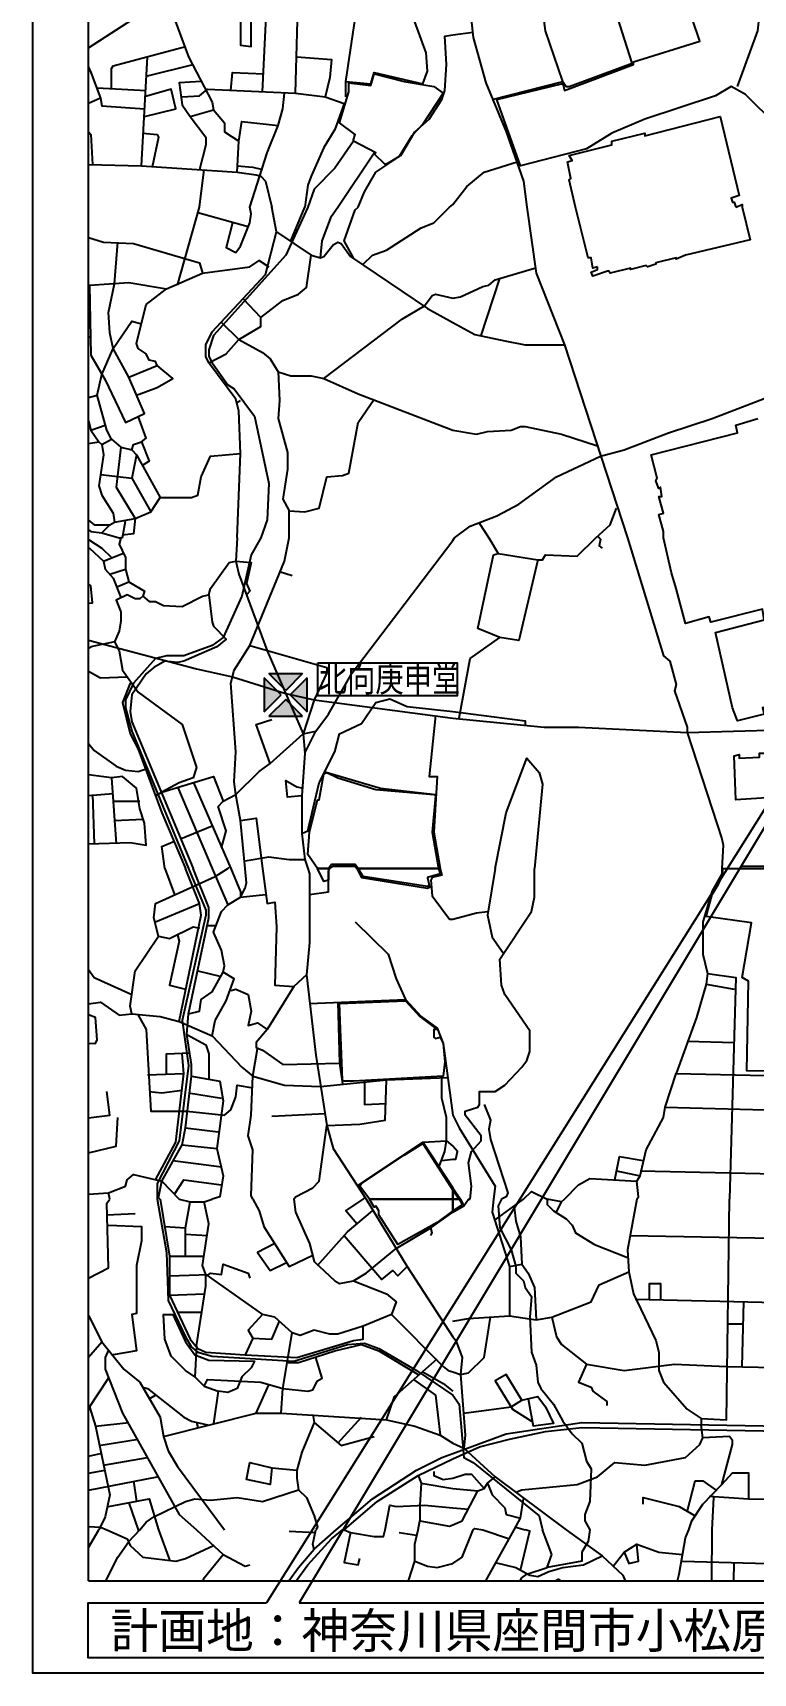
# Model space of a CAD drawing. Header units: millimetres. Extents: x 31 to 811, y 18 to 568.
# Drawn here: x 419.2 to 488.6, y 38.4 to 196.5 of the extents above; entities that cross this region are included whole.
import ezdxf

# ---------------------------------------------------------------- set-up
doc = ezdxf.new("R2010")
doc.units = ezdxf.units.MM
doc.header["$LTSCALE"] = 0.2
for name, color, linetype in [('G0-MOJI', 7, 'Continuous'), ('G0-YOBI', 7, 'Continuous'), ('MAP', 7, 'Continuous')]:
    doc.layers.add(name, color=color, linetype=linetype)
doc.styles.add('丸ゴチック', font='HGRSMP.TTF')

msp = doc.modelspace()

# ---------------------------------------------------------------- hatches: boundary and pattern name
at = {"layer": 'G0-MOJI'}
h = msp.add_hatch(dxfattribs=at)
h.set_pattern_fill('ANGLE', color=8)
h.set_pattern_definition([(0, (-1060.379, 73.188), (0, 6.985), [5.08, -1.905]), (90, (-1060.379, 73.188), (-6.985, 4e-16), [5.08, -1.905])])
h.paths.add_polyline_path([(441.51, 134.31), (441.51, 131.05), (443.14, 132.68)])
h.paths.add_polyline_path([(445.2, 134.74), (441.94, 134.74), (443.57, 133.11)])
h.paths.add_polyline_path([(445.63, 134.31), (444.01, 132.68), (445.63, 131.05)])
h.paths.add_polyline_path([(443.57, 132.24), (441.94, 130.62), (445.2, 130.62)])
h = msp.add_hatch(color=8, dxfattribs=at)
h.dxf.hatch_style = 1
h.paths.add_polyline_path([(441.51, 134.31), (441.51, 131.05), (443.14, 132.68)])
h.paths.add_polyline_path([(445.2, 134.74), (441.94, 134.74), (443.57, 133.11)])
h.paths.add_polyline_path([(445.63, 134.31), (444.01, 132.68), (445.63, 131.05)])
h.paths.add_polyline_path([(443.57, 132.24), (441.94, 130.62), (445.2, 130.62)])

# ---------------------------------------------------------------- linework, layer by layer
at = {"layer": 'G0-MOJI', "color": 8}
for p, q in [((441.94, 134.74), (445.2, 134.74)), ((443.57, 133.11), (441.94, 134.74)), ((445.2, 134.74), (443.57, 133.11)), ((441.51, 134.31), (441.51, 131.05)), ((443.14, 132.68), (441.51, 134.31)), ((445.63, 134.31), (444.01, 132.68)), ((445.63, 131.05), (445.63, 134.31)), ((441.51, 131.05), (443.14, 132.68)), ((443.57, 132.24), (441.94, 130.62)), ((445.2, 130.62), (443.57, 132.24)), ((444.01, 132.68), (445.63, 131.05)), ((441.94, 130.62), (445.2, 130.62))]:
    msp.add_line(p, q, dxfattribs=at)
at = {"layer": 'G0-MOJI', "color": 3}
for points in [[(513.39, 159.37), (441.71, 45.2)], [(513.39, 159.37), (444.87, 45.2)], [(444.87, 45.2), (523.63, 45.2), (523.63, 39.91), (424.52, 39.91), (424.52, 45.2), (441.71, 45.2)]]:
    msp.add_lwpolyline(points, dxfattribs=at)
msp.add_lwpolyline([(446.68, 135.77), (460.1, 135.77), (460.1, 132.59), (446.68, 132.59)], close=True, dxfattribs=at)
at = {"layer": 'G0-YOBI', "color": 6, "linetype": 'Continuous'}
msp.add_lwpolyline([(419.2, 288.2), (804.96, 288.2), (804.96, 38.42), (419.2, 38.42)], close=True, dxfattribs=at)
at = {"layer": 'MAP', "linetype": 'Continuous'}
for p, q in [((424.56, 47.33), (424.56, 284.26)), ((441.33, 190.77), (442.09, 205.65)), ((459.67, 196.27), (461.64, 196.53)), ((429.66, 183.65), (430.26, 194.15)), ((430.11, 192.28), (434.66, 193.4)), ((425.41, 191.16), (430.11, 190.9)), ((448.6, 179.66), (452.09, 184.91)), ((435.27, 179.66), (435.72, 183.28)), ((433.14, 172.16), (435.27, 179.66)), ((435.11, 179.16), (439.97, 177.79)), ((444.06, 176.41), (445.42, 179.66)), ((459.37, 179.66), (459.67, 179.91)), ((462.4, 167.29), (464.22, 172.79)), ((424.56, 167.16), (424.65, 167.17)), ((428.45, 163.3), (431.17, 164.42)), ((424.56, 161.34), (425.41, 161.55)), ((438.9, 160.8), (439.21, 161.04)), ((424.8, 158.17), (426.17, 158.67)), ((425.72, 153.92), (428.74, 153.55)), ((443.91, 147.8), (443.91, 150.42)), ((425.86, 148.3), (426.62, 149.05)), ((427.84, 147.8), (428.14, 149.42)), ((462.25, 149.18), (463.16, 147.8)), ((427.53, 147.8), (427.69, 147.8)), ((459.67, 147.55), (459.83, 147.8)), ((463.16, 147.8), (464.06, 146.31)), ((473.63, 147.92), (473.77, 147.8)), ((480.75, 144.42), (479.99, 147.8)), ((426.01, 145.55), (427.84, 146.31)), ((426.62, 144.3), (428.14, 144.8)), ((442.99, 144.56), (444.21, 144.17)), ((427.22, 143.05), (428.45, 143.56)), ((445.42, 127.06), (446.48, 129.19)), ((426.77, 124.68), (427.22, 118.31)), ((433.14, 123.82), (436.48, 115.95)), ((434.66, 124.31), (438.29, 115.95)), ((424.56, 122.99), (426.93, 123.19)), ((424.96, 123.07), (425.11, 118.31)), ((426.93, 122.44), (429.5, 122.44)), ((427.08, 120.57), (429.81, 120.69)), ((433.44, 118.82), (436.48, 120.06)), ((431.93, 115.95), (432.84, 113.44)), ((436.48, 115.95), (438, 112.45)), ((438, 115.95), (438.14, 116.07)), ((431.02, 110.82), (435.27, 112.57)), ((436.03, 110.45), (436.78, 110.45)), ((435.11, 106.08), (437.24, 105.57)), ((484.08, 104.82), (486.81, 104.33)), ((445.88, 102.95), (455.13, 103.33)), ((482.26, 99.32), (486.81, 99.2)), ((430.26, 96.08), (433.75, 96.21)), ((434.2, 94.33), (437.39, 93.83)), ((442.23, 92.08), (447.39, 92.33)), ((480.14, 92.95), (494.7, 92.58)), ((433.9, 90.96), (437.08, 90.58)), ((433.6, 89.33), (436.93, 88.96)), ((456.79, 89.58), (459.67, 85.2)), ((432.68, 87.83), (437.39, 87.21)), ((458.61, 87.83), (459.67, 87.95)), ((475.44, 86.83), (477.72, 86.34)), ((477.72, 86.83), (494.7, 86.46)), ((426.62, 84.08), (426.48, 84.71)), ((451.04, 84.08), (451.18, 84.21)), ((459.67, 85.2), (460.43, 84.08)), ((463.77, 82.09), (466.5, 84.08)), ((426.32, 82.59), (429.05, 82.71)), ((459.67, 82.84), (460.73, 83.45)), ((431.93, 81.46), (433.9, 81.33)), ((433.9, 80.71), (436.03, 80.58)), ((476.81, 80.58), (498.33, 80.21)), ((432.38, 78.59), (435.72, 78.59)), ((465.13, 77.59), (466.34, 77.84)), ((435.87, 76.84), (441.33, 72.97)), ((432.38, 74.84), (435.72, 74.96)), ((477.26, 74.46), (497.72, 73.97)), ((433.14, 73.21), (435.57, 73.21)), ((487.57, 67.97), (487.72, 74.21)), ((486.2, 72.09), (487.72, 72.09)), ((430.42, 64.85), (431.02, 65.22)), ((440.73, 63.47), (441.94, 66.22)), ((466.95, 64.85), (467.41, 62.22)), ((425.25, 62.22), (428.45, 62.59)), ((434.96, 62.59), (435.11, 62.1)), ((448.6, 60.6), (450.88, 63.1)), ((425.56, 60.35), (429.35, 60.97)), ((424.56, 59.32), (425.72, 59.6)), ((426.01, 58.48), (430.26, 59.22)), ((424.56, 57.7), (426.17, 57.97)), ((424.56, 56.05), (431.17, 57.35)), ((428.9, 56.97), (429.2, 54.98)), ((456.64, 56.73), (459.67, 56.22)), ((459.67, 56.22), (462.09, 55.98)), ((484.68, 52.23), (484.84, 55.35)), ((428.45, 54.85), (429.35, 52.23)), ((459.67, 54.35), (461.19, 54.23)), ((424.56, 50.55), (425.56, 52.23)), ((429.35, 52.23), (429.35, 52.11)), ((431.32, 52.23), (432.38, 49.35)), ((446.33, 50.36), (448.45, 52.23)), ((448, 51.36), (449.06, 52.23)), ((456.03, 50.85), (456.34, 52.23)), ((456.34, 52.23), (456.49, 53.1)), ((462.56, 52.23), (465.13, 51.36)), ((465.74, 52.48), (466.65, 52.23)), ((469.22, 49.85), (468.31, 52.23)), ((470.59, 52.23), (474.08, 49.73)), ((484.65, 47.33), (484.68, 52.23)), ((443.91, 52.11), (446.48, 51.97)), ((445.72, 48.85), (448, 51.36)), ((454.51, 51.97), (456.19, 51.73)), ((456.03, 49.23), (456.03, 50.85)), ((444.82, 48.61), (446.33, 50.36)), ((455.4, 47.33), (456.03, 49.23)), ((468.77, 48.61), (469.22, 49.85)), ((474.08, 49.73), (476.05, 47.86)), ((486.76, 47.33), (486.81, 49.1)), ((443.87, 47.33), (444.82, 48.61)), ((444.58, 47.33), (445.72, 48.85)), ((466.18, 47.33), (466.34, 47.61)), ((466.34, 47.61), (466.8, 47.98)), ((466.8, 47.98), (468.77, 48.61)), ((476.05, 47.86), (476.29, 47.33))]:
    msp.add_line(p, q, dxfattribs=at)
at = {"layer": 'MAP'}
msp.add_line((424.56, 47.33), (606.71, 47.33), dxfattribs=at)
at = {"layer": 'MAP', "linetype": 'Continuous'}
for points in [[(424.56, 195.02), (434.2, 201.27), (438.14, 203.65), (447.39, 208.52), (451.04, 211.51)], [(449.36, 190.28), (449.36, 191.77), (451.04, 203.02), (449.81, 205.89), (449.67, 206.77), (449.67, 207.89), (450.12, 208.52), (450.73, 210.02), (450.42, 211.14), (450.12, 211.51)], [(459.83, 209.02), (461.04, 201.64), (461.64, 196.02), (462.85, 191.65), (464.82, 186.91), (466.5, 182.16), (466.8, 179.66)], [(444.51, 190.65), (444.82, 201.15), (445.12, 205.4), (444.96, 207.27)], [(463.46, 190.02), (470.28, 191.77), (468.62, 196.65), (467.86, 202.27), (466.8, 206.77)], [(470.28, 191.77), (470.59, 191.28), (470.9, 191.28), (476.96, 193.52), (475.29, 198.77), (474.53, 203.65), (473.77, 205.89)], [(487.12, 191.28), (489.09, 196.65), (489.24, 198.14), (492.11, 205.52)], [(449.36, 191.77), (451.78, 191.53), (452.09, 192.65), (456.79, 191.53), (457.24, 192.77), (457.1, 194.52), (456.03, 197.53), (455.73, 199.4), (455.73, 202.02), (455.27, 203.9), (454.67, 204.89), (453.91, 204.89)], [(432.08, 199.89), (434.2, 194.15), (436.48, 189.78), (436.63, 189.03), (437.69, 187.78), (437.69, 186.91), (439.05, 186.03)], [(498.33, 199.28), (493.78, 186.91), (492.87, 186.52), (490.9, 187.53), (487.88, 190.53), (486.51, 191.28), (484.99, 190.4), (478.17, 188.15), (474.99, 186.78), (472.56, 185.28), (466.19, 183.65), (463.92, 190.02), (470.14, 191.53), (470.28, 191.53), (470.44, 190.9), (477.1, 193.4), (477.1, 193.65), (483.47, 195.65), (482.11, 199.77)], [(439.21, 197.65), (439.21, 195.27), (440.26, 195.15), (440.26, 197.65)], [(450.57, 179.66), (451.18, 181.15), (452.25, 183.04), (454.67, 184.65), (456.03, 186.91), (457.4, 188.15), (458.61, 190.02), (458.91, 190.9), (459.07, 193.4), (458.91, 196.15), (459.67, 196.27)], [(426.77, 191.16), (426.77, 193.03), (426.93, 193.28), (433.9, 195.15)], [(424.56, 193.15), (424.8, 192.65), (425.72, 190.16), (424.56, 189.64)], [(444.66, 194.15), (448, 193.9), (447.84, 192.15), (447.39, 190.28)], [(435.41, 191.77), (433.3, 191.65), (433.6, 189.53), (434.35, 188.41), (436.63, 189.03)], [(438.29, 190.9), (438.45, 192.65), (441.48, 192.52)], [(425.72, 190.16), (425.86, 189.41), (429.95, 189.15)], [(429.95, 188.41), (432.99, 189.15), (432.54, 191.02), (429.95, 190.28)], [(433.6, 190.28), (435.27, 190.4), (436.03, 191.02), (444.51, 190.65), (447.39, 190.28), (449.21, 189.65), (448.31, 187.15), (447.24, 185.4), (446.03, 182.65), (445.72, 181.78), (445.42, 179.66)], [(440.12, 179.66), (441.78, 184.91), (442.85, 187.53), (443.3, 189.15), (443.45, 190.65)], [(434.35, 188.41), (435.87, 186.4), (435.87, 185.66), (435.27, 183.28)], [(471.5, 179.66), (470.9, 182.28), (471.04, 182.41), (470.74, 184.03), (471.19, 184.16), (470.9, 184.65), (474.99, 185.66), (474.99, 186.03), (478.17, 186.78), (478.17, 186.52), (485.44, 188.41), (487.27, 180.78), (486.51, 180.53), (486.65, 180.15), (486.81, 180.15), (486.96, 179.66)], [(424.56, 186.92), (424.8, 186.66), (424.96, 183.78)], [(429.81, 186.78), (431.17, 186.66), (431.32, 186.4), (430.71, 183.53)], [(438.9, 183.04), (439.05, 186.03), (439.36, 187.9), (442.85, 187.53)], [(450.12, 186.03), (448.31, 183.41), (446.33, 181.41), (445.72, 179.66)], [(424.56, 183.76), (429.66, 183.65), (438.9, 183.04), (440.73, 182.78), (441.18, 182.65), (441.63, 182.16), (442.23, 179.66)], [(438.9, 183.65), (440.42, 183.53), (441.33, 183.28)], [(459.67, 179.91), (461.04, 181.66), (462.7, 183.04), (465.89, 184.03)], [(438.9, 147.8), (439.21, 155.92), (439.05, 160.04), (438.76, 161.17), (436.17, 164.67), (435.87, 165.29), (435.87, 166.41), (436.48, 167.66), (441.63, 173.17), (442.7, 177.28), (442.23, 179.66)], [(445.72, 179.66), (443.6, 175.04), (436.63, 167.29), (436.17, 165.91), (436.17, 165.29), (436.48, 164.67), (438, 162.55), (438.6, 162.16), (440.57, 159.54), (441.94, 153.05), (441.78, 149.55), (441.18, 147.8)], [(438.45, 178.16), (437.84, 175.78), (438.76, 175.29), (439.21, 175.91), (440.12, 178.16), (440.26, 179.03), (440.12, 179.66)], [(446.94, 174.78), (447.09, 176.41), (448, 178.79), (448.6, 179.66)], [(450.12, 174.78), (449.21, 176.41), (450.28, 179.41), (450.57, 179.66)], [(451.04, 174.16), (451.94, 175.04), (453.3, 175.53), (456.64, 177.66), (457.86, 178.16), (459.37, 179.66)], [(466.8, 179.66), (467.71, 173.29), (470.44, 166.41), (476.5, 147.8)], [(473.63, 173.91), (473.16, 173.78), (473.01, 174.78), (472.71, 174.78), (471.5, 179.66)], [(487.57, 179.66), (488.33, 176.53), (482.11, 175.04), (481.2, 174.66), (481.2, 174.78), (479.23, 174.29), (479.23, 174.16), (478.47, 173.91), (478.32, 174.04), (476.81, 173.66), (476.81, 173.78), (474.84, 173.29), (474.68, 173.54), (473.16, 173.03), (473.01, 173.41), (473.63, 173.66), (473.63, 173.91)], [(486.96, 179.66), (487.57, 179.91), (487.57, 179.66)], [(442.7, 177.28), (446.03, 175.04), (446.94, 174.78), (447.24, 174.92), (448.15, 176.04), (448.6, 176.28), (448.91, 176.16), (449.81, 174.92), (457.24, 169.91), (459.67, 168.54)], [(424.56, 176.74), (426.01, 176.28), (428.9, 176.16), (435.27, 174.29), (435.57, 173.29)], [(424.65, 172.16), (424.8, 165.42), (426.17, 163.04), (428.14, 158.92), (429.95, 159.8), (428.45, 163.3), (426.93, 166.04), (426.62, 167.54), (426.48, 169.53), (427.08, 172.29), (427.38, 176.28)], [(429.2, 161.55), (431.17, 162.29), (432.68, 163.16), (431.17, 164.42), (431.02, 164.79), (430.42, 164.91), (430.11, 165.54), (429.35, 166.04), (429.2, 166.54), (430.11, 170.28), (432.08, 171.79), (435.57, 173.29), (440.12, 173.91), (441.02, 174.53), (441.94, 173.91)], [(441.18, 169.04), (443.3, 170.67), (444.82, 171.28), (445.58, 171.91), (446.03, 175.04)], [(424.56, 172.19), (424.65, 172.16), (428.45, 172.41), (432.08, 171.79)], [(459.67, 170.91), (460.43, 171.04), (462.56, 172.03), (463.16, 172.16), (463.77, 172.66), (467.55, 173.78)], [(436.17, 164.67), (437.84, 165.54), (439.05, 166.92), (441.18, 168.16), (441.18, 169.04), (439.5, 170.79)], [(447.24, 163.16), (454.82, 168.92), (456.94, 170.16), (457.7, 171.16), (458, 171.28), (459.67, 170.91)], [(426.77, 157.3), (426.32, 158.17), (425.41, 161.55), (425.86, 163.54), (426.93, 166.04), (428.74, 168.67), (429.66, 168.41)], [(437.39, 168.54), (439.05, 166.92), (441.33, 165.66), (442.09, 165.05), (442.85, 163.79), (442.99, 161.04), (442.85, 159.29), (443.75, 156.04), (443.75, 154.43), (443.3, 151.54), (443.91, 150.42), (445.42, 150.3), (446.79, 150.67), (447.55, 153.67), (449.06, 153.8), (449.67, 154.04), (450.57, 158.92), (452.09, 161.17)], [(459.67, 168.54), (461.8, 167.41), (464.68, 166.8), (466.65, 166.41), (470.44, 166.41)], [(442.85, 163.79), (444.06, 163.42), (446.03, 163.42), (447.24, 163.16), (450.57, 161.67), (459.67, 158.17)], [(459.83, 147.8), (461.34, 148.93), (463.92, 149.93), (466.04, 151.05), (469.68, 153.67), (473.92, 155.67), (476.2, 156.3), (480.45, 157.92), (484.68, 159.29), (494.7, 163.16), (498.33, 164.29)], [(424.56, 159.04), (424.8, 158.17), (425.56, 157.05)], [(428.74, 156.3), (428.9, 156.79), (429.66, 157.05), (430.11, 157.42), (429.35, 159.54)], [(459.67, 158.17), (461.95, 157.79), (463.01, 158.05), (465.29, 158.17), (466.19, 158.54), (466.65, 158.54), (470.14, 157.79), (473.63, 156.67)], [(479.99, 147.8), (479.99, 148.43), (479.54, 150.05), (479.99, 150.17), (479.54, 151.8), (479.83, 151.8), (479.69, 152.68), (479.54, 152.55), (479.23, 153.29), (479.38, 153.55), (478.78, 155.79), (487.12, 157.92), (486.96, 158.67), (489.09, 159.29)], [(424.56, 156.88), (425.56, 157.05), (425.86, 156.79), (426.77, 157.3), (427.69, 156.55), (428.74, 156.3), (429.2, 155.79), (431.47, 151.68), (434.51, 151.68), (435.11, 151.92), (435.41, 153.67), (436.32, 155.67), (439.21, 155.92)], [(425.86, 156.79), (426.01, 155.79), (425.56, 152.8), (425.86, 151.92), (426.93, 150.17), (427.08, 149.3)], [(427.69, 156.55), (427.22, 152.68), (429.05, 149.67), (428.9, 148.18), (427.84, 148.05)], [(429.66, 157.05), (430.42, 155.18), (429.81, 154.8)], [(429.2, 155.79), (428.74, 153.55), (430.57, 150.3)], [(424.56, 149.5), (425.11, 149.05), (426.62, 149.05), (427.08, 149.3), (429.05, 149.67), (430.57, 150.3), (431.47, 151.68)], [(473.47, 147.8), (474.84, 149.05), (475.44, 150.67)], [(424.56, 148.58), (424.8, 148.43), (425.86, 148.3), (427.53, 147.8)], [(424.56, 147.66), (425.86, 146.8), (426.77, 145.92)], [(427.84, 147.8), (427.69, 147.8), (427.53, 147.18), (428.14, 145.92), (428.14, 144.8), (428.45, 143.56), (429.95, 142.68), (429.81, 142.18), (429.5, 141.93), (429.05, 141.93), (428.29, 142.3), (427.22, 141.81), (427.69, 140.68), (427.69, 139.8), (427.53, 138.8), (427.08, 137.8), (427.53, 136.93), (427.84, 135.06), (429.35, 132.94), (433.6, 129.81), (434.96, 125.69), (434.66, 124.68), (433.3, 124.19), (431.63, 123.31)], [(441.18, 147.8), (440.26, 146.17), (439.36, 142.18), (437.53, 138.19), (436.48, 137.43), (433.75, 136.44), (432.08, 136.44), (431.02, 136.18), (428.9, 133.81), (428.14, 132.19), (428.14, 131.43), (428.74, 129.19), (434.2, 115.95)], [(437.39, 117.94), (437.84, 119.57), (437.08, 121.93), (437.53, 122.44), (438.76, 123.07), (438.6, 124.31), (438.76, 127.18), (438.29, 133.81), (438.6, 135.06), (440.12, 137.43), (443.45, 145.55), (443.91, 147.8)], [(438.9, 147.8), (438.76, 145.55), (439.05, 144.3), (441.78, 136.93), (445.27, 128.93), (445.42, 127.06), (445.12, 122.94), (445.12, 119.31), (445.42, 116.82), (445.72, 115.95)], [(439.66, 115.95), (439.21, 120.57), (438.76, 123.07), (441.02, 125.31), (442.09, 126.06), (445.27, 128.93), (446.48, 129.19), (447.69, 130.81), (449.97, 134.81), (459.67, 147.55)], [(467.86, 145.68), (466.04, 137.93), (464.22, 138.19), (462.09, 139.06), (463.61, 146.17), (464.06, 146.31), (467.86, 145.68), (468.31, 145.68), (468.62, 146.17), (471.65, 146.05), (473.47, 147.8)], [(473.77, 147.8), (473.92, 147.67), (473.77, 147.05), (474.08, 146.8)], [(476.5, 147.8), (479.99, 136.44), (480.59, 135.93), (481.2, 133.69), (481.05, 133.06), (482.26, 129.56), (482.26, 129.06)], [(424.56, 146.85), (424.65, 146.8), (426.01, 145.55), (426.17, 144.8), (426.93, 143.93), (427.69, 142.05)], [(436.17, 142.3), (436.32, 142.93), (438.14, 145.43), (438.76, 145.55)], [(438.76, 145.55), (440.26, 145.43), (439.81, 143.42), (440.12, 142.68), (439.81, 142.3)], [(498.33, 133.69), (489.54, 131.43), (489.69, 130.81), (487.12, 130.19), (486.65, 131.43), (484.99, 138.68), (489.69, 139.92), (489.54, 140.93), (484.54, 139.68), (484.39, 140.18), (482.11, 139.55), (481.2, 142.93), (480.75, 144.42)], [(424.56, 141.52), (424.96, 141.55), (424.8, 143.18), (424.56, 143.38)], [(429.81, 142.18), (430.42, 141.67), (431.02, 141.67), (431.78, 141.3), (433.6, 141.18), (435.57, 142.18), (436.17, 142.3), (436.48, 139.68), (436.63, 139.31), (437.84, 138.05), (436.93, 137.31), (433.75, 135.93), (433.14, 135.81), (431.93, 135.93), (430.87, 135.3), (430.11, 134.69), (428.74, 132.68), (428.59, 131.06), (428.74, 130.07), (434.66, 115.95)], [(424.56, 137.96), (434.96, 135.18), (438.45, 134.43), (443.6, 132.81)], [(427.08, 137.8), (424.8, 137.31), (424.56, 137.15)], [(460.28, 130.44), (461.34, 136.18), (464.22, 138.19)], [(440.12, 137.43), (447.55, 135.3), (447.55, 134.81), (446.33, 132.19), (445.27, 128.93)], [(424.56, 134.95), (425.72, 134.31), (428.29, 134.43)], [(428.59, 133.81), (427.84, 131.94), (428.59, 128.93), (429.35, 127.44), (431.63, 121.32), (433.9, 115.95)], [(443.6, 132.81), (446.33, 132.19), (459.67, 130.44)], [(445.12, 119.31), (445.72, 119.57), (446.79, 124.19), (448.31, 127.18), (448.76, 128.93), (450.88, 129.93), (452.25, 131.94), (453.61, 132.31), (455.27, 131.56), (459.67, 131.06)], [(442.09, 126.06), (440.73, 129.81), (442.23, 130.31)], [(458, 130.68), (457.4, 124.82), (458.16, 124.82), (457.86, 119.44), (458.46, 115.95)], [(459.67, 131.06), (466.65, 130.19), (466.65, 129.68)], [(459.67, 130.44), (468.47, 129.56), (471.8, 129.56), (482.26, 129.06), (491.21, 129.31), (498.33, 130.07)], [(482.26, 129.06), (485.6, 118.82), (485.75, 118.19), (485.6, 115.95)], [(424.56, 127.99), (425.11, 127.31), (427.22, 125.81), (428.14, 125.43), (429.35, 125.31), (430.11, 125.56)], [(463.77, 115.95), (464.82, 121.32), (466.8, 126.57), (468.01, 125.19), (468.31, 124.07), (467.55, 115.95)], [(498.33, 123.31), (486.96, 122.56), (486.81, 126.81), (487.27, 126.94), (487.27, 126.57), (489.24, 126.69), (489.24, 127.06), (490.75, 127.06), (490.75, 126.94), (493.63, 127.18), (493.78, 127.06), (493.78, 127.31), (496.96, 127.56)], [(424.56, 118.31), (428.59, 118.45), (430.11, 118.19), (429.95, 120.32), (429.5, 121.69), (429.2, 123.68), (427.84, 124.82), (426.77, 124.68), (424.56, 124.97)], [(447.24, 125.31), (452.7, 123.68), (458, 123.07)], [(431.02, 122.94), (431.63, 123.31), (436.63, 124.82), (437.53, 122.44)], [(445.12, 122.94), (443.75, 122.81), (443.6, 124.44), (444.66, 123.82), (445.27, 123.68)], [(439.21, 120.57), (440.73, 120.81), (441.33, 115.95)], [(431.93, 115.95), (431.63, 118.07), (432.84, 118.57)], [(439.66, 116.7), (441.94, 117.07), (443.91, 116.82), (445.42, 116.82)], [(428.74, 101.95), (428.59, 102.7), (429.05, 106.08), (431.32, 109.44), (430.87, 111.19), (431.02, 112.57), (436.78, 115.19), (438, 115.95)], [(434.2, 115.95), (435.87, 111.94), (435.87, 111.45), (433.6, 101.32), (434.2, 96.96), (433.3, 89.7), (431.17, 85.59), (431.17, 84.08)], [(431.47, 84.08), (431.32, 84.21), (431.63, 85.83), (433.6, 89.33), (433.9, 90.96), (434.51, 95.95), (434.51, 97.08), (434.05, 99.95), (434.2, 101.95), (435.27, 102.2), (435.41, 103.33), (436.48, 104.08), (437.53, 105.95), (437.69, 106.57), (437.39, 108.07), (436.63, 109.82), (437.39, 111.82), (438, 112.45), (439.21, 113.2), (439.66, 114.07), (439.81, 114.57), (439.66, 115.95)], [(433.3, 101.2), (435.41, 111.45), (435.27, 112.57), (433.9, 115.95)], [(434.2, 101.95), (436.17, 111.19), (436.17, 112.2), (434.66, 115.95)], [(438.29, 115.95), (439.21, 113.69), (439.21, 113.2), (441.63, 113.44)], [(441.33, 115.95), (441.78, 112.57), (442.54, 112.69), (442.7, 110.33), (442.54, 104.7), (444.36, 104.57)], [(445.72, 115.95), (445.88, 115.44), (445.88, 108.82), (445.58, 105.69), (446.48, 97.96), (447.55, 91.2), (448.15, 88.96), (451.33, 84.08)], [(445.88, 113.44), (447.69, 113.69), (447.69, 115.69), (447.84, 115.95)], [(447.84, 115.95), (448.15, 116.19), (450.28, 116.19), (450.42, 115.95)], [(450.42, 115.95), (450.88, 115.07), (457.24, 114.07), (457.55, 114.2)], [(458.46, 115.95), (458.61, 115.32), (457.7, 115.07), (457.55, 114.81), (457.7, 113.32), (459.37, 111.07), (459.67, 111.07)], [(461.34, 84.08), (461.49, 85.34), (461.19, 87.58), (461.49, 88.7), (462.4, 89.7), (462.4, 90.21), (460.88, 92.2), (460.88, 92.58), (462.09, 92.95), (462.25, 93.2), (462.25, 94.46), (463.77, 94.46), (464.68, 95.07), (466.34, 96.82), (466.8, 97.45), (467.1, 98.33), (467.1, 100.32), (464.68, 103.82), (464.37, 104.7), (464.22, 107.2), (467.26, 111.82), (467.55, 113.2), (467.55, 115.95)], [(463.77, 115.95), (463.01, 111.45), (463.46, 109.32), (464.53, 107.83)], [(485.6, 115.95), (485.6, 115.44), (484.68, 113.81), (483.78, 110.82), (483.78, 107.7), (484.23, 105.82), (484.08, 104.82), (483.18, 101.58), (481.2, 96.21), (498.33, 95.83)], [(487.57, 116.19), (489.69, 116.19), (489.69, 115.95)], [(450.28, 110.82), (453.46, 107.7), (454.22, 105.32), (455.13, 103.33), (456.64, 101.7), (458.16, 100.58), (458.76, 99.08), (459.67, 92.2)], [(459.67, 111.07), (461.95, 111.69), (463.01, 111.82)], [(431.32, 109.44), (432.38, 109.19), (434.66, 110.33), (435.27, 110.19)], [(433.14, 109.57), (433.3, 108.95), (432.38, 104.7), (433.9, 104.33)], [(424.56, 106.21), (425.11, 105.45), (428.74, 103.82)], [(436.48, 99.83), (436.78, 101.32), (437.84, 103.19), (438.6, 105.32), (437.53, 105.95)], [(438.29, 104.2), (438.76, 104.33), (439.97, 103.82), (440.26, 102.2), (439.97, 100.83), (440.87, 101.07), (441.78, 100.45)], [(445.58, 105.69), (444.36, 104.57), (441.78, 100.45), (440.73, 99.2), (440.73, 98.71), (441.33, 98.45), (443.3, 97.08), (448.76, 97.2)], [(484.23, 105.82), (486.96, 105.45), (486.36, 84.08)], [(424.56, 102.92), (425.72, 103.07), (427.53, 101.83), (428.74, 101.95), (431.47, 101.7), (433.3, 101.2), (436.48, 99.83), (439.36, 96.82), (440.42, 95.95), (443.45, 95.07), (446.94, 94.95)], [(448.6, 103.07), (448.76, 97.2), (449.06, 95.21)], [(424.56, 99.13), (425.25, 99.08), (425.41, 99.45), (425.25, 101.58), (424.56, 101.86)], [(429.35, 101.83), (430.11, 100.45), (430.57, 92.58), (434.05, 92.58), (437.69, 92.2), (438.29, 92.71), (438.76, 93.95), (438.9, 95.07), (440.42, 94.83)], [(434.05, 99.95), (435.87, 98.95), (436.17, 98.08), (436.17, 95.7)], [(431.02, 85.96), (432.99, 89.58), (433.75, 96.21), (433.6, 98.08)], [(432.08, 96.21), (432.08, 98.08), (434.35, 98.2)], [(440.42, 84.08), (440.26, 84.46), (440.42, 88.84), (439.97, 90.21), (440.26, 92.2), (440.42, 95.95), (440.87, 98.57)], [(434.51, 95.95), (437.24, 95.45), (437.53, 93.58), (436.93, 88.96), (437.53, 86.34), (437.24, 84.33), (436.48, 84.08)], [(444.36, 84.08), (444.51, 84.33), (446.18, 85.2), (446.79, 85.83), (447.55, 91.2), (450.73, 91.33), (453.15, 91.71), (453.3, 95.58)], [(446.94, 94.95), (453.3, 95.58), (459.22, 95.83)], [(451.18, 95.33), (451.18, 93.2), (453.3, 93.32)], [(458.31, 87.09), (458.91, 88.7), (459.07, 89.7), (459.07, 91.96), (458.61, 93.83), (458.61, 95.7)], [(477.41, 84.08), (477.57, 84.33), (477.41, 85.83), (477.72, 86.34), (478.32, 88.84), (479.99, 91.96), (480.14, 92.95), (481.2, 96.21)], [(424.56, 91.94), (426.62, 92.2), (426.32, 94.46)], [(430.42, 94.46), (431.63, 94.33), (433.6, 94.58)], [(424.56, 88.55), (427.22, 89.21), (427.38, 91.96)], [(459.67, 92.2), (460.28, 90.96), (463.77, 85.34), (463.61, 84.08)], [(462.7, 93.2), (463.32, 91.71), (463.16, 90.83), (463.32, 89.84), (464.98, 84.71), (464.82, 84.33), (464.37, 84.08)], [(450.42, 85.34), (456.79, 89.58), (459.07, 89.7), (459.67, 89.21)], [(459.67, 87.95), (459.97, 87.95), (460.12, 88.7), (459.67, 89.21)], [(475.29, 85.96), (475.74, 88.21), (478.02, 87.83)], [(424.56, 84.56), (426.48, 84.71), (428.14, 85.34), (428.29, 85.96), (428.9, 86.46), (431.63, 85.83), (433.3, 84.08)], [(432.84, 84.59), (433.75, 85.96), (437.39, 85.46)], [(470.44, 84.08), (471.8, 85.46), (472.87, 86.08), (477.41, 85.83)], [(424.56, 76.47), (426.48, 77.47), (426.32, 83.71), (426.62, 84.08)], [(431.17, 84.08), (432.08, 78.97), (432.23, 74.34), (433.9, 70.84), (434.51, 69.84), (435.11, 69.35), (436.48, 68.96), (444.36, 68.47), (449.52, 70.1), (451.18, 70.22), (452.54, 69.72), (456.19, 67.6), (459.67, 65.22)], [(431.47, 84.08), (432.38, 78.59), (432.38, 74.84), (434.35, 70.59), (435.11, 69.72), (435.87, 69.35), (439.66, 69.09)], [(433.3, 84.08), (434.35, 83.84), (435.72, 83.84), (436.48, 84.08)], [(433.9, 78.59), (433.9, 81.33), (434.35, 83.84)], [(434.96, 69.96), (435.87, 75.72), (435.87, 76.84), (435.57, 77.71), (436.17, 81.72), (435.72, 83.84)], [(440.42, 84.08), (441.02, 82.96), (441.48, 81.46), (443.91, 77.59), (446.18, 78.71)], [(444.36, 84.08), (444.51, 82.84), (445.88, 79.83), (446.33, 78.08), (448.31, 76.21), (448.76, 75.96), (450.12, 76.21), (451.33, 76.96), (454.22, 79.34)], [(450.42, 81.72), (449.36, 82.96), (451.04, 84.08)], [(451.33, 84.08), (455.27, 77.59), (459.67, 70.84)], [(460.43, 84.08), (460.73, 83.45), (461.19, 84.08), (461.34, 84.08)], [(463.61, 84.08), (463.46, 82.84), (465.13, 77.59), (465.13, 72.84)], [(464.37, 84.08), (464.06, 83.45), (464.22, 81.33), (465.29, 79.21), (465.74, 77.59), (465.74, 76.96), (466.5, 76.21), (466.65, 75.59), (467.26, 74.72), (467.1, 72.72), (467.26, 69.35), (467.71, 68.09), (467.86, 66.47), (468.17, 65.85), (469.38, 64.34), (470.28, 62.72), (471.19, 61.47), (472.11, 60.6), (472.56, 58.85), (473.01, 58.1), (472.87, 54.98), (472.4, 53.72), (472.4, 53.1), (472.87, 52.23)], [(466.5, 84.08), (467.26, 84.83), (468.77, 84.08)], [(470.14, 83.84), (468.77, 84.08), (468.77, 83.59), (469.38, 82.96), (470.59, 82.21), (471.19, 81.58), (471.5, 80.84), (473.32, 79.71), (476.5, 78.46)], [(469.68, 82.84), (470.14, 83.84), (470.44, 84.08)], [(477.41, 84.08), (476.5, 79.21), (476.65, 77.08), (477.1, 74.96), (479.23, 70.47), (479.54, 69.35), (479.54, 67.6), (479.99, 66.47), (482.26, 63.85), (483.63, 62.97), (483.63, 62.35)], [(483.63, 62.97), (486.05, 62.84), (486.36, 84.08)], [(446.63, 77.71), (449.52, 80.96), (451.94, 82.96)], [(454.22, 79.34), (457.55, 81.33), (459.67, 82.84)], [(465.58, 83.33), (465.74, 81.96), (466.19, 80.46), (466.34, 77.84), (466.95, 76.96), (467.55, 75.59), (467.71, 72.46)], [(426.48, 81.58), (429.66, 81.46), (429.66, 80.09), (429.2, 77.71), (429.2, 73.09), (428.74, 72.97), (429.2, 69.47), (426.93, 69.09)], [(457.55, 80.58), (457.7, 80.84), (457.55, 81.33)], [(442.54, 79.83), (440.87, 78.97), (442.09, 77.22), (443.6, 77.96)], [(449.21, 80.58), (452.85, 76.34), (453.91, 77.22), (454.37, 76.71), (455.27, 77.59)], [(432.38, 76.71), (436.17, 76.84), (436.32, 76.96), (437.39, 76.84), (437.53, 77.84), (439.97, 76.96), (440.12, 76.47)], [(450.12, 76.21), (453.3, 74.96), (454.22, 74.21), (453.76, 72.97), (451.04, 71.85), (448.6, 71.09), (447.84, 71.09), (446.33, 71.47), (444.96, 70.97), (444.21, 71.22), (442.54, 72.72), (441.33, 72.97), (439.97, 71.47), (440.42, 70.71), (439.66, 69.09), (444.66, 68.84), (450.12, 70.47), (451.04, 70.59), (451.04, 71.85)], [(459.67, 72.34), (461.19, 72.59), (465.13, 72.84), (467.71, 72.46), (469.22, 72.72), (473.01, 74.21), (473.77, 75.84), (476.65, 77.08)], [(478.62, 74.46), (478.62, 75.96), (479.69, 75.96), (479.69, 74.34)], [(424.56, 72.89), (425.86, 70.34), (427.98, 67.72), (429.5, 66.47), (431.47, 63.1), (431.78, 61.22), (432.23, 59.85), (433.14, 58.34), (437.69, 52.23)], [(434.81, 66.97), (433.9, 67.6), (432.54, 68.96), (431.93, 70.59), (431.78, 72.97), (432.68, 72.97), (433.9, 70.34), (434.81, 69.09), (436.17, 68.59), (440.57, 68.47), (440.26, 67.84), (439.36, 66.97), (438.9, 65.85), (438, 65.47), (437.08, 65.6)], [(453.76, 72.97), (458.76, 67.97), (459.22, 67.6), (459.67, 67.47)], [(459.67, 67.47), (460.43, 67.21), (461.19, 67.35), (462.7, 68.84), (463.32, 72.72)], [(469.22, 72.72), (469.68, 70.84), (470.14, 70.1), (472.56, 68.21), (476.2, 67.6), (481.05, 68.21), (486.05, 67.97), (498.33, 67.72)], [(424.56, 72.53), (424.65, 72.59)], [(440.42, 70.71), (442.23, 70.59), (442.99, 72.34)], [(443.15, 63.47), (443.3, 65.85), (444.21, 71.22)], [(424.56, 68.86), (425.86, 70.34)], [(426.48, 69.59), (426.17, 68.84), (426.17, 67.72), (427.84, 63.47), (433.3, 53.72), (434.96, 52.23)], [(434.96, 69.96), (434.81, 66.97), (435.72, 66.09), (437.08, 65.6), (436.63, 62.47)], [(443.75, 68.35), (444.82, 68.35), (448.31, 69.47), (450.88, 70.1), (452.54, 69.47), (456.34, 67.21)], [(459.67, 70.84), (459.97, 70.47), (460.59, 68.84), (460.43, 67.21), (460.88, 61.35), (460.73, 60.09)], [(435.72, 66.09), (436.03, 66.72), (441.18, 66.47), (443.3, 65.85), (445.72, 65.6), (446.18, 65.72), (446.63, 66.6), (447.09, 66.84), (446.48, 68.84)], [(453.3, 62.84), (454.06, 65.09), (458.16, 68.72)], [(472.56, 68.21), (471.8, 66.47), (473.01, 65.97), (473.16, 65.6), (474.53, 64.59), (474.53, 64.22)], [(424.56, 63.93), (426.48, 66.84)], [(455.88, 66.72), (458, 65.22), (458.46, 61.35)], [(456.79, 67.47), (458.76, 66.34), (459.67, 65.6)], [(466.34, 64.72), (464.82, 67.21), (463.77, 66.6), (465.44, 63.85), (467.26, 62.72)], [(429.81, 65.97), (430.26, 65.85), (433.75, 63.1), (434.51, 62.72), (436.03, 62.35)], [(459.67, 65.22), (460.28, 64.34), (460.73, 59.22), (461.64, 58.72), (468.01, 53.6), (468.31, 52.23)], [(460.73, 63.47), (465.29, 64.1), (466.34, 64.72), (467.86, 65.09), (468.62, 64.1), (469.38, 62.47), (467.41, 62.22)], [(424.56, 64.21), (424.65, 64.1), (425.25, 62.22), (426.62, 55.6), (426.17, 53.48), (425.56, 52.23)], [(431.78, 61.22), (440.73, 63.47), (443.15, 63.47), (453.3, 62.84), (456.03, 62.22), (458.46, 61.35), (459.67, 60.6)], [(446.18, 63.35), (446.33, 62.59), (445.12, 59.72), (444.66, 57.97), (444.66, 57.22), (444.82, 56.1), (445.58, 55.35), (446.33, 53.6), (446.63, 52.48), (446.48, 52.23)], [(446.33, 62.59), (448.91, 60.35), (452.09, 61.22)], [(459.67, 59.6), (464.82, 61.47), (472.11, 62.59), (498.33, 62.1)], [(459.67, 59.09), (462.25, 60.23), (465.13, 60.97), (468.62, 61.72), (472.11, 62.1), (498.33, 61.6)], [(482.42, 52.23), (482.72, 53.1), (483.78, 54.72), (485.6, 56.59), (486.65, 60.47), (486.65, 60.84), (486.36, 61.22), (483.78, 61.1), (483.63, 62.35)], [(459.67, 60.6), (460.73, 60.09), (463.77, 57.35), (470.59, 52.23)], [(465.74, 55.85), (466.34, 56.1), (471.65, 56.59), (473.63, 57.35), (475.29, 58.72), (478.17, 58.48), (482.11, 59.22), (483.47, 60.47), (483.78, 61.1)], [(442.23, 58.22), (442.09, 56.59), (439.81, 57.1), (440.12, 58.72), (442.23, 58.22), (444.66, 57.97)], [(448.45, 52.23), (451.94, 55.23), (456.19, 57.97), (458.61, 59.22), (459.67, 59.6)], [(449.06, 52.23), (449.21, 52.23), (452.4, 54.98), (456.34, 57.48), (459.67, 59.09)], [(456.34, 57.48), (456.64, 56.73), (456.49, 54.6)], [(457.86, 57.85), (457.86, 57.48), (458.76, 57.1), (459.67, 57.22)], [(459.67, 57.22), (460.88, 57.6), (461.49, 57.6), (462.7, 56.22)], [(459.67, 52.72), (460.59, 53.1), (462.09, 55.98), (462.7, 56.22), (463.01, 56.73), (463.77, 57.35)], [(482.26, 53.98), (483.02, 56.97), (483.78, 56.97), (484.99, 56.1)], [(485.6, 56.59), (486.65, 57.73), (488.17, 57.73), (488.17, 55.23)], [(429.5, 52.23), (430.11, 52.97), (430.87, 53.48), (433.9, 54.98), (434.81, 55.23), (436.32, 55.1), (438.9, 55.35), (441.33, 54.98), (444.82, 56.1)], [(463.01, 56.73), (463.46, 55.6), (464.68, 54.35), (464.82, 53.72), (466.19, 53.35)], [(478.02, 54.72), (478.02, 55.35), (481.5, 54.47), (483.02, 53.6)], [(484.39, 55.47), (488.17, 55.23), (498.33, 55.1)], [(426.48, 54.47), (430.42, 55.23), (431.32, 52.23)], [(453.15, 52.23), (453.61, 54.6), (454.22, 54.47), (456.94, 54.6), (459.67, 54.35)], [(456.49, 54.6), (456.49, 53.1), (459.37, 52.6), (459.67, 52.72)], [(465.58, 52.23), (466.19, 53.35), (466.5, 55.23)], [(424.56, 52.57), (425.72, 52.48), (426.32, 52.23)], [(426.25, 47.33), (427.38, 49.61), (428.45, 51.1), (429.5, 52.23)], [(426.32, 52.23), (428.29, 51.36), (428.59, 50.73), (429.81, 49.61), (432.99, 49.23), (433.9, 49.48), (436.63, 50.73)], [(434.96, 52.23), (437.53, 49.85), (439.66, 48.73), (440.12, 48.85)], [(446.33, 50.36), (446.18, 50.85), (446.48, 52.23)], [(449.21, 52.23), (449.81, 51.97), (452.09, 51.6), (453.01, 51.6), (453.15, 52.23)], [(459.67, 48.98), (460.59, 49.61), (461.64, 52.23)], [(461.64, 52.23), (461.8, 52.35), (462.56, 52.23)], [(462.85, 47.33), (465.58, 52.23)], [(466.19, 48.35), (467.1, 52.11), (466.65, 52.23)], [(472.87, 52.23), (472.71, 51.1), (472.11, 50.1), (472.11, 49.23), (468.77, 48.61)], [(481.32, 47.33), (481.5, 47.98), (482.11, 51.48), (482.42, 52.23)], [(449.81, 51.97), (449.21, 49.1), (450.57, 48.85), (450.73, 49.48)], [(475.13, 48.73), (476.2, 50.1), (477.41, 50.85), (479.54, 50.1), (481.81, 49.85)], [(476.2, 50.1), (476.65, 48.98), (477.57, 49.23), (477.41, 50.85)], [(435.63, 47.33), (435.72, 47.61), (437.53, 49.85)], [(456.03, 49.23), (457.24, 48.73), (458.16, 48.61), (459.67, 48.98)], [(463.77, 49.1), (465.74, 48.61), (467.1, 47.86), (467.86, 47.73), (468.92, 48.23), (470.28, 48.61), (472.26, 48.85), (474.08, 49.73)], [(481.81, 49.23), (490, 48.98), (498.33, 48.98)], [(469.55, 47.33), (469.83, 47.48), (470.09, 47.33)], [(469.8, 47.33), (469.83, 47.35), (469.86, 47.33)]]:
    msp.add_lwpolyline(points, dxfattribs=at)
for points in [[(450.12, 186.15), (450.28, 186.66), (448.76, 187.78), (449.67, 190.77), (449.67, 191.65), (451.78, 191.4), (452.09, 192.52), (454.98, 191.77), (457.86, 191.28), (458.76, 190.65), (456.79, 187.66), (455.73, 186.52), (454.51, 184.53), (453.46, 183.91), (453.15, 183.78), (452.09, 184.79), (452.25, 184.91), (450.12, 186.03), (450.12, 186.15)], [(458, 122.94), (457.7, 119.44), (458.31, 115.95), (450.57, 115.95), (450.28, 116.32), (448, 116.32), (447.69, 115.95), (446.63, 115.95), (445.72, 117.31), (445.88, 119.44), (446.63, 122.56), (446.79, 122.56), (447.24, 125.06), (447.55, 125.19), (448.6, 124.68), (452.25, 123.56), (457.86, 123.07), (458, 122.94)], [(447.69, 114.81), (447.24, 114.69), (446.63, 115.95), (447.69, 115.95), (447.69, 114.81)], [(457.24, 114.2), (451.04, 115.19), (450.57, 115.95), (458.31, 115.95), (458.46, 115.44), (457.24, 115.07), (457.4, 114.32), (457.24, 114.2)], [(485.6, 115.07), (485.75, 115.95), (498.33, 115.95), (498.33, 96.08), (496.67, 96.08), (495.46, 96.21), (495.46, 96.33), (488.02, 96.45), (488.17, 105.08), (487.57, 105.45), (488.48, 110.7), (484.08, 111.32), (484.68, 113.44), (485.29, 114.44), (485.6, 115.07)], [(449.21, 95.45), (449.06, 95.58), (448.76, 102.95), (455.13, 103.19), (456.49, 101.7), (458.16, 100.45), (457.86, 100.45), (457.86, 99.71), (458, 99.57), (458.46, 99.71), (458.76, 99.08), (458.91, 97.33), (458.76, 95.95), (450.12, 95.45), (449.21, 95.45)], [(456.79, 89.45), (459.67, 84.96), (459.67, 84.08), (451.64, 84.08), (450.73, 85.34), (450.88, 85.59), (454.98, 88.33), (456.79, 89.45)], [(452.25, 83.45), (452.09, 83.33), (451.64, 84.08), (459.67, 84.08), (459.67, 82.96), (458.16, 81.84), (454.37, 79.71), (452.54, 82.59), (452.54, 82.96), (452.25, 83.45)], [(459.67, 84.96), (460.28, 84.08), (459.67, 84.08), (459.67, 84.96)], [(460.28, 84.08), (460.59, 83.59), (459.67, 82.96), (459.67, 84.08), (460.28, 84.08)]]:
    msp.add_lwpolyline(points, close=True, dxfattribs=at)

# ---------------------------------------------------------------- texts
at = {"layer": 'G0-MOJI', "color": 3, "style": '丸ゴチック', "width": 0.8}
msp.add_text('北向庚申堂', height=2.5, dxfattribs=at).set_placement((446.76, 132.98))
at = {"layer": 'G0-MOJI', "color": 3, "style": '丸ゴチック'}
msp.add_text('計画地：神奈川県座間市小松原2丁目5266番1', height=3.3724, dxfattribs=at).set_placement((426.7, 40.84))

doc.saveas('drawing.dxf')
